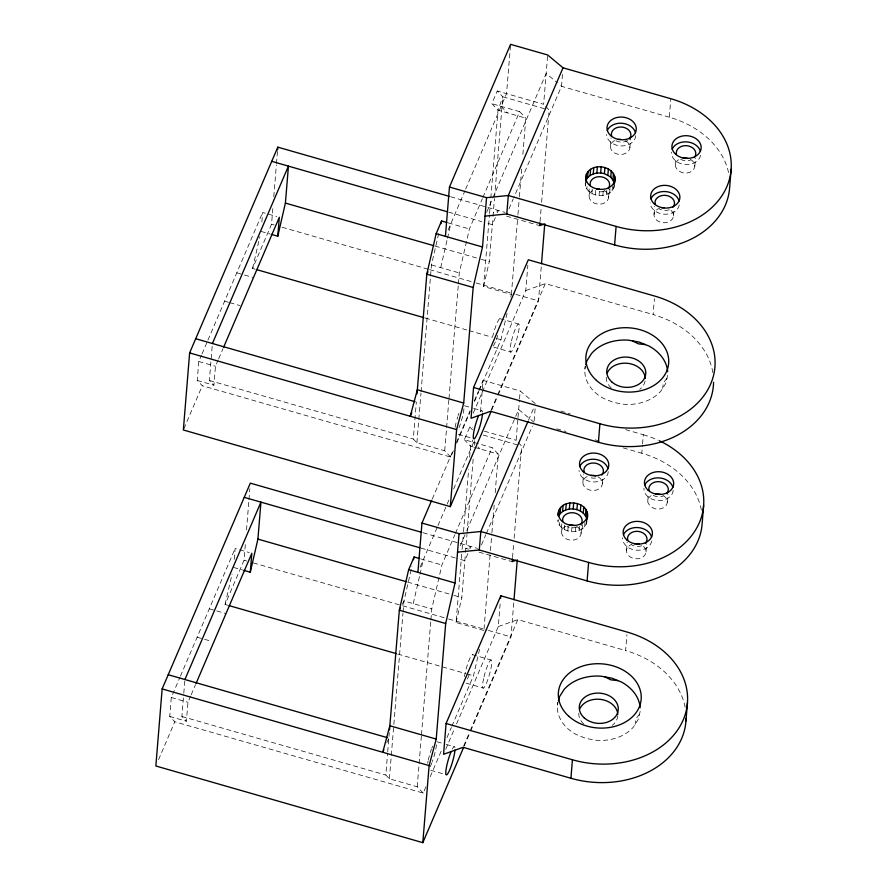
<?xml version="1.0" encoding="UTF-8"?>
<svg xmlns="http://www.w3.org/2000/svg" width="887" height="887" viewBox="0 0 887 887"><rect width="100%" height="100%" fill="white"/><g stroke="black" fill="none" stroke-linecap="round" stroke-linejoin="round"><path stroke-width="0.67" stroke-dasharray="4.43 3.33" d="M227.737 605.222L225.076 604.468L244.047 560.229L245.499 542.334M246.508 529.949L248.859 501.044M248.97 499.669L249.868 488.659M255.223 269.216L252.573 268.451L271.544 224.223L272.996 206.327M273.784 196.692L276.356 165.026M276.467 163.651L277.476 151.267M586.983 521.368C584.611 535.061 561.992 534.684 558.045 522.133L558.245 519.671M614.48 185.361C612.097 199.043 589.489 198.666 585.542 186.126L585.742 183.653M559.309 524.971L559.509 522.51M586.806 188.964L587.006 186.492M561.471 527.488L561.77 523.796M588.968 191.481L589.168 189.009M561.626 531.867L562.181 525.015M589.112 195.861L589.678 189.009M564.365 529.517L564.875 523.352M591.862 193.499L592.361 187.345M567.813 530.914L568.312 524.749M595.31 194.896L595.809 188.743M571.572 531.579L572.071 525.426M599.058 195.572L599.568 189.408M575.375 531.479L575.874 525.326M602.872 195.473L603.371 189.308M578.978 530.614L579.488 524.461M606.475 194.608L606.974 188.443M581.107 533.342L581.772 525.115M608.604 197.324L609.269 189.097M582.138 529.051L582.637 522.886M609.624 193.033L610.134 186.88M584.622 526.878L585.132 520.724M612.119 190.871L612.618 184.707M586.274 524.261L586.584 520.569M613.771 188.244L614.07 184.551M626.532 550.494L627.198 542.267M654.018 214.488L654.695 206.261M701.329 509.958A87.935 68.044 4.7 0 0 641.811 453.224L642.454 445.296M642.565 443.977L643.319 434.73L623.361 428.998M728.549 172.588A87.935 68.044 4.7 0 0 669.308 117.206L670.816 98.712M647.809 500.811L648.364 493.959M675.306 164.794L675.861 157.953M646.013 551.958L646.69 543.742M673.51 215.951L674.065 209.099M667.29 502.275L667.966 494.07M694.787 166.268L695.452 158.052M425.915 786.791L423.221 793.089L174.794 721.763L169.727 716.441L171.28 697.504L179.906 677.391M453.412 450.773L450.707 457.082L202.291 385.745L197.224 380.434L198.777 361.486L201.471 355.21M190.661 696.007L187.966 702.293L186.414 721.242L181.89 716.485L183.676 694.588M183.797 693.213L184.917 679.531M218.158 360L215.463 366.276L213.911 385.224L209.376 380.468L212.403 343.513M234.257 559.32L235.144 548.499L249.269 552.546M261.865 221.95L262.641 212.481L276.755 216.539M450.707 457.082L444.709 450.773L416.89 442.79L413.309 439.032L416.336 402.077M423.221 793.089L417.212 786.791L389.393 778.797L385.823 775.038L387.608 753.141M387.719 751.777L389.293 732.607M389.393 778.797L391.2 756.744M391.311 755.358L402.942 613.361M403.064 611.986L403.962 600.954L411.945 566.316M416.89 442.79L418.697 420.726M418.808 419.351L420.959 393.152M421.07 391.777L430.439 277.343M430.55 275.968L431.459 264.936L438.821 232.971M417.212 786.791L421.369 736.055M421.48 734.691L430.772 621.244M430.882 619.88L431.781 608.937L441.903 564.975L454.876 534.706M444.709 450.773L448.855 400.048M448.977 398.673L458.269 285.226M458.379 283.862L459.278 272.93L469.4 228.968L482.362 198.688M483.903 630.48L456.084 622.497L461.95 550.871M462.072 549.496L463.424 532.965M463.535 531.59L468.613 469.6M469.622 457.204L470.531 446.183L472.704 440.096M510.779 297.134L511.389 294.473L483.581 286.479L489.447 214.854M489.557 213.479L498.028 110.165L502.807 96.783L497.274 90.973L491.83 103.668L498.028 110.165L525.836 118.159L522.676 156.722M456.084 622.497L461.805 597.65L465.398 553.843M465.509 552.468L466.972 534.595M467.083 533.22L473.17 458.934M474.29 445.174L474.745 439.675M483.581 286.479L489.302 261.632L492.895 217.825M493.006 216.45L494.469 198.588M494.58 197.213L502.807 96.783L546.514 109.334M510.48 45.714L506.544 93.634L465.442 189.585M480.51 411.845L483.093 380.368L520.181 390.99L535.515 403.807M511.389 294.473L517.831 215.951M517.941 214.576L519.294 198.045M519.405 196.67L521.667 169.129M484.014 629.105L490.334 551.969M490.444 550.594L491.797 534.063M491.908 532.688L494.17 505.135M495.179 492.74L498.339 454.166L492.152 447.669L464.344 439.686L469.777 426.98L472.427 427.745M456.561 723.936L498.283 626.577L500.357 601.142M473.226 413.209L525.769 290.559L527.854 265.124M514.116 538.287L521.667 446.106L516.134 440.296L517.897 418.852M518.008 417.511L519.427 400.237M519.527 398.906L520.181 390.99M547.567 56.291L543.631 104.289L497.274 90.973M512.542 557.546L513.673 543.786M540.039 221.528L541.159 207.769M541.613 202.269L549.164 110.099L545.472 106.218M470.698 730.888L510.967 636.91L513.895 601.109M498.195 394.881L538.464 300.893L541.392 265.102M534.118 420.992L535.304 406.457M562.48 74.408L561.504 86.294L513.828 197.535M640.181 711.374L638.174 719.557L633.495 726.985A41.523 32.132 4.7 0 1 596.496 740.301L585.852 738.405L576.095 734.447A41.523 32.132 4.7 0 1 557.369 705.121L557.59 702.382M667.667 375.356L665.671 383.55L660.981 390.967A41.523 32.132 4.7 0 1 623.993 404.284L613.349 402.388L603.592 398.429A41.523 32.132 4.7 0 1 584.866 369.114L585.087 366.364M582.903 482.184L583.568 473.968M610.4 146.178L611.065 137.951M602.384 483.659L602.949 476.807M629.881 147.641L630.657 138.05M685.141 707.305A87.935 68.044 4.7 0 0 625.623 650.559L626.921 634.704M712.871 372.662A87.935 68.044 4.7 0 0 653.12 314.552L654.418 298.686M464.411 676.604L465.054 673.311A14.658 2.328 -74 0 1 472.948 654.872M252.573 268.451L259.869 236.718M225.076 604.468L232.072 574.055M440.728 267.608L447.17 239.623M447.48 238.293L450.862 223.635M413.242 603.615L419.684 575.641M419.983 574.31L423.365 559.653M479.346 390.225L500.955 339.776L507.098 313.122M451.849 726.242L473.47 675.794L479.601 649.14M584.866 369.114L585.575 366.176M557.369 705.121L558.089 702.194M183.897 428.72L202.291 385.745M158.562 759.671L174.794 721.763M448.135 229.988L464.91 190.849M482.905 197.435L519.649 111.662L491.83 103.668M495.367 217.581L492.329 224.677L487.03 223.158M497.396 212.847L498.405 210.485L493.338 212.348M432.246 499.071L453.346 449.82M456.583 442.247L470.11 410.67M474.434 400.569L478.226 391.732M478.769 390.468L483.093 380.368M456.65 443.201L470.165 411.668M474.49 401.578L478.803 391.489M420.094 567.27L437.413 526.856M437.956 525.592L446.593 505.413M447.137 504.149L449.299 499.104M453.623 489.014L474.7 439.808M491.154 410.038L497.108 396.134M497.651 394.87L545.317 283.596L653.12 314.552M455.408 533.442L492.152 447.669M386.821 742.818L388.85 738.084M467.881 553.588L464.832 560.684L456.894 558.411M469.899 548.865L470.919 546.492L465.841 548.354L468.491 549.12M430.239 776.702L442.125 748.95M446.993 737.596L451.317 727.506M463.657 746.056L469.622 732.141M470.154 730.877L517.82 619.614L625.623 650.559M202.014 353.946L207.392 341.384M207.935 340.131L262.641 212.481M218.69 358.736L223.003 348.691M180.438 676.138L235.144 548.499M191.204 694.754L195.506 684.697M486.675 212.315L546.159 73.466L557.413 82.879M508.961 208.911L513.285 198.799M491.664 410.116L497.651 396.145M460.264 545.782L466.274 531.768M466.817 530.493L518.662 409.472L534.007 422.312M528.475 420.25L534.44 406.346M481.464 544.917L485.799 534.806M486.342 533.542L532.388 426.104M445.729 749.216L454.399 728.992M464.167 746.133L470.154 732.163M402.221 604.424L403.962 600.954L431.781 608.937M666.957 378.294L663.354 382.885L662.667 388.306M639.46 714.301L635.857 718.891L635.17 724.324M525.769 290.559L545.317 283.596M498.283 626.577L517.82 619.614M669.308 117.206L561.504 86.294L558.433 83.733M450.574 196.748L505.036 212.381M506.588 216.151L539.695 225.653M448.634 212.126L481.741 221.639M448.212 222.881L469.4 228.968M435.018 246.043L480.033 258.971M481.364 259.348L489.302 261.632M431.459 264.936L459.278 272.93M271.544 224.223L274.194 224.976M282.166 227.272L428.244 269.227M429.574 269.615L474.722 282.587M476.053 282.964L514.56 294.029M515.89 294.406L538.464 300.893M261.088 231.429L270.08 234.002M499.88 318.633L518.418 323.966M425.25 318.034L467.748 330.241M469.079 330.618L491.664 337.104M496.975 338.634L500.955 339.776M236.796 272.797L243.204 274.637M244.49 275.003L253.471 277.587M493.682 347.15L510.901 352.095M224.622 301.17L228.48 302.279M229.755 302.644L240.033 305.594M560.806 411.058L570.119 413.73M556.637 428.798L565.95 431.47M595.232 439.863L600.554 441.393M623.184 447.88L641.811 453.224M464.444 405.736L472.394 408.02M473.725 408.408L481.663 410.681M484.346 431.171L516.134 440.296M483.26 435.073L519.017 445.352M458.257 434.253L474.146 438.821M198.777 361.486L215.463 366.276M473.181 446.948L470.531 446.183L464.344 439.686M474.501 447.325L498.339 454.166M209.376 380.468L413.309 439.032M197.224 380.434L213.911 385.224M423.077 532.754L458.956 543.066M460.286 543.443L477.539 548.399M479.091 552.157L512.198 561.671M421.148 548.144L455.563 558.023M420.715 558.888L441.903 564.975M407.521 582.06L452.536 594.977M453.867 595.365L461.805 597.65M244.047 560.229L246.708 560.994M253.349 562.901L447.225 618.594M448.556 618.982L487.063 630.036M488.393 630.424L510.967 636.91M233.591 567.436L242.583 570.019M472.383 654.65L490.921 659.972M397.753 654.052L465.498 673.499M466.828 673.887L473.47 675.794M209.299 608.804L225.985 613.593M466.185 683.156L483.404 688.101M197.136 637.188L211.25 641.246M436.958 741.754L444.897 744.038M446.228 744.415L454.177 746.699M430.76 770.26L446.649 774.828M171.28 697.504L187.966 702.293M181.89 716.485L385.823 775.038M169.727 716.441L186.414 721.242M680.717 159.372L683.012 160.303A9.768 7.562 4.6 0 0 690.452 160.103M653.22 495.389L655.515 496.321A9.768 7.562 4.6 0 0 662.966 496.121M519.649 111.662L525.836 118.159M501.111 106.329L507.297 112.837M469.777 426.98L472.549 429.896M478.038 446.993L479.8 448.844M585.254 183.154L585.542 186.126M557.856 520.159L558.045 522.133M645.082 381.1A19.536 15.123 4.7 0 1 639.704 389.382M611.232 387.952A19.536 15.123 4.7 0 1 606.287 376.853M463.923 408.785A14.658 2.328 -74 0 1 459.011 427.711M455.153 427.312A14.658 2.328 -74 0 1 456.672 420.416M457.016 419.185A14.658 2.328 -74 0 1 457.736 416.735M458.124 415.548A14.658 2.328 -74 0 1 458.912 413.242M497.74 335.397A14.658 2.328 -74 0 1 495.755 340.996M495.356 341.95A14.658 2.328 -74 0 1 493.183 346.03M492.551 337.293A14.658 2.328 -74 0 1 500.445 318.865M480.843 411.424A14.658 2.328 -74 0 1 482.506 412.078M625.468 140.745A9.768 7.562 4.7 0 1 627.253 152.32A9.768 7.562 4.7 0 1 612.329 151.2A9.768 7.562 4.7 0 1 615.733 140.013M604.191 190.428A9.768 7.562 4.7 0 1 606.531 201.515A9.768 7.562 4.7 0 1 592.183 201.892A9.768 7.562 4.7 0 1 592.35 190.738M604.269 191.16A9.768 7.562 4.7 0 1 596.829 191.348M627.652 140.423A9.768 7.562 4.7 0 1 613.871 139.392M635.757 135.678A14.658 11.343 4.6 0 1 620.978 145.923A14.658 11.343 4.6 0 1 606.52 134.458M669.175 209.775A9.768 7.562 4.7 0 1 659.44 209.044M679.265 204.964A14.658 11.343 4.7 0 1 663.964 214.188A14.658 11.343 4.7 0 1 650.149 202.768M671.038 210.407A9.768 7.562 4.7 0 1 669.618 221.462A9.768 7.562 4.7 0 1 655.482 218.945A9.768 7.562 4.7 0 1 659.363 208.323M700.542 155.292A14.658 11.343 4.7 0 1 684.609 164.461A14.658 11.343 4.7 0 1 671.437 152.109M690.374 159.361A9.768 7.562 4.6 0 1 693.845 169.095A9.768 7.562 4.6 0 1 682.003 172.621L677.779 170.348L675.495 166.778A9.768 7.562 4.6 0 1 678.533 159.693M617.762 715.809A19.536 15.123 4.7 0 1 612.207 725.4M583.735 723.969A19.536 15.123 4.7 0 1 578.79 712.871M436.426 744.792A14.658 2.328 -74 0 1 432.324 761.611M431.914 762.698A14.658 2.328 -74 0 1 429.962 767.122M427.667 763.33A14.658 2.328 -74 0 1 428.055 761.179M428.299 760.037A14.658 2.328 -74 0 1 431.426 749.26M431.825 748.184A14.658 2.328 -74 0 1 432.623 746.189M469.068 674.896A14.658 2.328 -74 0 1 466.706 680.407M452.326 749.072A14.658 2.328 -74 0 1 455.009 748.085M597.982 476.762A9.768 7.562 4.7 0 1 599.756 488.338A9.768 7.562 4.7 0 1 584.832 487.207A9.768 7.562 4.7 0 1 588.236 476.02M576.705 526.446A9.768 7.562 4.7 0 1 578.479 538.01A9.768 7.562 4.7 0 1 563.555 536.89A9.768 7.562 4.7 0 1 566.959 525.703M643.319 434.73A87.935 68.044 4.7 0 1 658.209 440.229M576.772 527.166A9.768 7.562 4.7 0 1 567.037 526.434M595.654 478.06A9.768 7.562 4.7 0 1 588.314 476.751M608.26 471.684A14.658 11.343 4.6 0 1 593.481 481.94A14.658 11.343 4.6 0 1 579.023 470.476M641.689 545.793A9.768 7.562 4.7 0 1 631.943 545.05M651.768 540.97A14.658 11.343 4.7 0 1 635.835 550.14A14.658 11.343 4.7 0 1 622.663 537.788M643.541 546.414A9.768 7.562 4.7 0 1 642.121 557.479A9.768 7.562 4.7 0 1 627.985 554.952A9.768 7.562 4.7 0 1 631.866 544.33M673.166 490.323A14.658 11.343 4.7 0 1 657.744 500.534A14.658 11.343 4.7 0 1 643.94 488.116M662.888 495.378A9.768 7.562 4.6 0 1 666.348 505.102A9.768 7.562 4.6 0 1 654.506 508.639L650.282 506.355L647.998 502.785A9.768 7.562 4.6 0 1 651.036 495.7M511.089 342.615L510.446 345.908A14.658 2.328 -74 0 0 512.209 350.642A14.658 2.328 -74 0 0 518.23 333.434L518.862 330.141A14.658 2.328 -74 0 0 517.099 325.407A14.658 2.328 -74 0 0 511.089 342.615M483.592 678.633L482.96 681.926A14.658 2.328 -74 0 0 484.723 686.66A14.658 2.328 -74 0 0 490.733 669.452L491.376 666.159A14.658 2.328 -74 0 0 489.613 661.425A14.658 2.328 -74 0 0 483.592 678.633"/><path stroke-width="1.33" d="M421.746 532.377L250.322 483.149L162.144 688.922L155.857 765.991L422.811 842.65L463.624 747.397M449.243 196.36L277.808 147.142L189.63 352.915L183.354 429.984L450.308 506.632L491.121 411.391M277.587 149.892L277.808 147.142M558.056 515.469C557.524 496.487 592.161 500.29 587.183 518.906M558.965 510.125L558.466 516.278C563.977 505.468 582.826 506.943 586.695 518.407L587.194 512.242M585.841 182.423L586.462 174.107C592.915 160.625 618.838 167.022 614.68 182.888M560.118 513.662L560.617 507.497M585.963 180.272L587.615 177.644L588.114 171.49M562.602 511.489L563.112 505.335M587.615 177.644L590.099 175.482L590.598 169.317M565.762 509.925L566.261 503.761M590.099 175.482L593.259 173.907L593.758 167.754M569.365 509.06L569.864 502.896M593.259 173.907L596.862 173.043L597.361 166.889M573.179 508.961L573.678 502.796M596.862 173.043L600.665 172.943L601.175 166.789M576.927 509.626L577.437 503.472M614.192 182.389L610.766 177.034L604.424 173.619L604.923 167.455M580.375 511.023L580.874 504.858M607.872 175.016L608.371 168.852M583.269 513.052L583.779 506.887M610.766 177.034L611.265 170.881M585.431 515.569L585.93 509.404M612.928 179.551L613.427 173.397M586.584 520.569L587.482 515.214M614.07 184.551L614.691 176.236M457.537 552.157L479.29 549.984L587.105 580.93L588.613 562.436A87.935 68.044 4.7 0 0 696.251 528.807A87.935 68.044 4.7 0 0 659.385 440.772M485.034 216.14L506.787 213.967L614.602 244.912L616.11 226.418A87.935 68.044 4.7 0 0 726.908 186.525A87.935 68.044 4.7 0 0 670.816 98.712L563.012 67.8L547.678 54.972L510.59 44.35L449.454 187.057L445.418 236.341M703.646 505.191L702.138 523.685A87.935 68.044 4.7 0 1 587.105 580.93M731.143 169.184L729.635 187.678A87.935 68.044 4.7 0 1 614.602 244.912M243.87 570.385L250.278 572.237L251.83 553.288L196.049 683.445M271.355 234.379L277.775 236.219L279.327 217.271L223.535 347.427M250.278 572.237L257.917 539.096L260.944 502.142L184.917 679.531M277.775 236.219L285.403 203.079L288.441 166.124L212.403 343.513M417.012 393.85L426.813 274.183L436.149 233.68L441.582 220.974L446.882 222.493M389.515 729.868L399.327 610.201L408.652 569.687L414.085 556.992L419.385 558.511M417.921 572.348L421.968 523.064L431.703 500.335M422.811 842.65L429.12 765.592L436.216 739.071L445.684 623.506L455.009 583.003L459.056 533.664L421.968 523.064M450.308 506.632L456.617 429.574L463.701 403.053L473.17 287.488L482.506 246.985L486.553 197.657L449.454 187.057M446.083 723.493L572.437 759.771A87.935 68.044 4.7 0 0 683.223 719.878A87.935 68.044 4.7 0 0 627.142 632.065L500.8 595.787L446.083 723.493L443.567 754.283L463.114 747.32L570.918 778.265A87.935 68.044 4.7 0 0 686.072 718.315M473.58 387.475L599.922 423.753A87.935 68.044 4.7 0 0 710.72 383.86A87.935 68.044 4.7 0 0 654.628 296.047L528.297 259.769L473.58 387.475L471.052 418.265L490.611 411.302L598.415 442.258A87.935 68.044 4.7 0 0 713.569 382.297M479.29 549.984L480.809 531.513L527.931 421.513M506.787 213.967L508.306 195.506L563.012 67.8M500.578 598.459L500.8 595.787M512.431 558.921L512.198 561.671L516.001 560.274M539.928 222.903L539.695 225.653L544.762 223.79L541.502 263.727M514.005 599.734L517.276 559.808M570.918 778.265L572.437 759.771M598.415 442.258L599.922 423.753M685.95 721.031L687.469 702.526M440.972 223.635L441.582 220.974M413.475 559.653L414.085 556.992M586.462 174.107C581.539 190.805 612.607 195.628 614.979 179.196M585.897 364.867L586.861 360.92L591.551 353.503A41.523 32.132 4.7 0 1 628.55 340.176L639.183 342.083L648.94 346.041A41.523 32.132 4.7 0 1 667.667 371.753M558.411 700.874L559.375 696.938L564.054 689.521A41.523 32.132 4.7 0 1 601.053 676.193L611.686 678.1L621.443 682.048A41.523 32.132 4.7 0 1 640.17 707.771M411.779 412.721L410.26 416.269L417.345 389.748L463.701 403.053M383.783 749.914L382.763 752.276L389.859 725.754L436.216 739.071M427.977 271.877L426.813 274.183L473.17 287.488M400.48 607.883L399.327 610.201L445.684 623.506M586.784 518.097C581.018 529.971 558.644 526.845 558.256 513.008M486.553 197.657L508.306 195.506L616.11 226.418M459.056 533.664L480.809 531.513L588.613 562.436M645.448 344.622L638.429 343.857L632.353 340.863M617.951 680.628L610.932 679.863L604.867 676.87M600.665 172.943L604.424 173.619M271.732 161.334L447.314 211.749M436.149 233.68L482.506 246.985M285.403 203.079L433.699 245.666M256.554 269.593L423.919 317.657M195.717 338.723L415.016 401.689M189.63 352.915L456.617 429.574M244.235 497.341L419.817 547.767M408.652 569.687L455.009 583.003M257.917 539.096L406.202 581.672M229.057 605.61L396.422 653.664M168.22 674.73L387.519 737.707M162.144 688.922L429.12 765.592M607.229 373.006A19.536 15.123 4.7 0 1 628.539 363.426A19.536 15.123 4.7 0 1 645.27 378.483M482.473 414.107A14.658 2.328 -74 0 1 477.151 433.998A14.658 2.328 -74 0 1 473.348 435.395A14.658 2.328 -74 0 1 478.67 415.504M618.128 139.436A9.768 7.562 4.7 0 1 620.678 139.37M596.851 189.119A9.768 7.562 4.7 0 1 599.39 189.053M590.321 185.505A9.768 7.562 4.7 0 1 601.663 176.879A9.768 7.562 4.7 0 1 608.038 188.665M611.598 135.822A9.768 7.562 4.7 0 1 622.951 127.196A9.768 7.562 4.7 0 1 629.315 138.982M607.24 130.589A14.658 11.343 4.6 0 1 621.953 123.26A14.658 11.343 4.6 0 1 635.469 132.706M655.227 204.121A9.768 7.562 4.7 0 1 666.569 195.495A9.768 7.562 4.7 0 1 672.945 207.281M650.87 198.888A14.658 11.343 4.7 0 1 665.583 191.57A14.658 11.343 4.7 0 1 679.098 201.016M661.757 207.746A9.768 7.562 4.7 0 1 664.308 207.68M676.504 154.449A9.768 7.562 4.6 0 1 687.868 145.834A9.768 7.562 4.6 0 1 694.222 157.62M672.146 149.216A14.658 11.343 4.7 0 1 686.86 141.898A14.658 11.343 4.7 0 1 700.375 151.344M683.045 158.052A9.768 7.562 4.7 0 1 688.09 158.429M579.732 709.012A19.536 15.123 4.7 0 1 601.042 699.444A19.536 15.123 4.7 0 1 617.773 714.49M454.976 750.125A14.658 2.328 -74 0 1 449.654 770.016A14.658 2.328 -74 0 1 445.851 771.402A14.658 2.328 -74 0 1 451.173 751.511M590.642 475.443A9.768 7.562 4.7 0 1 595.687 475.831M569.365 525.126A9.768 7.562 4.7 0 1 574.399 525.514M562.824 521.512A9.768 7.562 4.7 0 1 574.177 512.886A9.768 7.562 4.7 0 1 580.541 524.672M584.101 471.829A9.768 7.562 4.7 0 1 595.454 463.202A9.768 7.562 4.7 0 1 601.818 475M579.743 466.595A14.658 11.343 4.6 0 1 594.456 459.278A14.658 11.343 4.6 0 1 607.972 468.724M627.73 540.139A9.768 7.562 4.7 0 1 639.083 531.513A9.768 7.562 4.7 0 1 645.448 543.299M623.373 534.894A14.658 11.343 4.7 0 1 638.086 527.577A14.658 11.343 4.7 0 1 651.601 537.023M634.272 543.753A9.768 7.562 4.7 0 1 639.316 544.13M649.007 490.456A9.768 7.562 4.6 0 1 660.371 481.841A9.768 7.562 4.6 0 1 666.725 493.627M644.649 485.233A14.658 11.343 4.7 0 1 659.363 477.916A14.658 11.343 4.7 0 1 672.878 487.362M655.548 494.07A9.768 7.562 4.7 0 1 660.593 494.447M596.397 380.357A41.523 32.132 4.7 0 0 666.68 371.209A41.523 32.132 4.7 0 0 618.76 328.135A41.523 32.132 4.7 0 0 596.397 380.357M611.731 381.853A19.536 15.123 4.7 0 0 644.816 377.552A19.536 15.123 4.7 0 0 622.264 357.273A19.536 15.123 4.7 0 0 611.731 381.853M610.744 135.633A14.658 11.343 4.6 0 0 635.558 132.407A14.658 11.343 4.6 0 0 618.638 117.206A14.658 11.343 4.6 0 0 610.744 135.633M654.373 203.932A14.658 11.343 4.7 0 0 679.176 200.706A14.658 11.343 4.7 0 0 662.267 185.505A14.658 11.343 4.7 0 0 654.373 203.932M675.65 154.271A14.658 11.343 4.7 0 0 700.453 151.045A14.658 11.343 4.7 0 0 683.544 135.833A14.658 11.343 4.7 0 0 675.65 154.271M568.9 716.374A41.523 32.132 4.7 0 0 639.183 707.227A41.523 32.132 4.7 0 0 591.274 664.141A41.523 32.132 4.7 0 0 568.9 716.374M584.234 717.871A19.536 15.123 4.7 0 0 617.319 713.569A19.536 15.123 4.7 0 0 594.767 693.29A19.536 15.123 4.7 0 0 584.234 717.871M583.247 471.651A14.658 11.343 4.6 0 0 608.061 468.414A14.658 11.343 4.6 0 0 591.152 453.213A14.658 11.343 4.6 0 0 583.247 471.651M626.876 539.95A14.658 11.343 4.7 0 0 651.69 536.724A14.658 11.343 4.7 0 0 634.782 521.523A14.658 11.343 4.7 0 0 626.876 539.95M648.153 490.278A14.658 11.343 4.7 0 0 672.967 487.052A14.658 11.343 4.7 0 0 656.058 471.851A14.658 11.343 4.7 0 0 648.153 490.278"/></g></svg>
